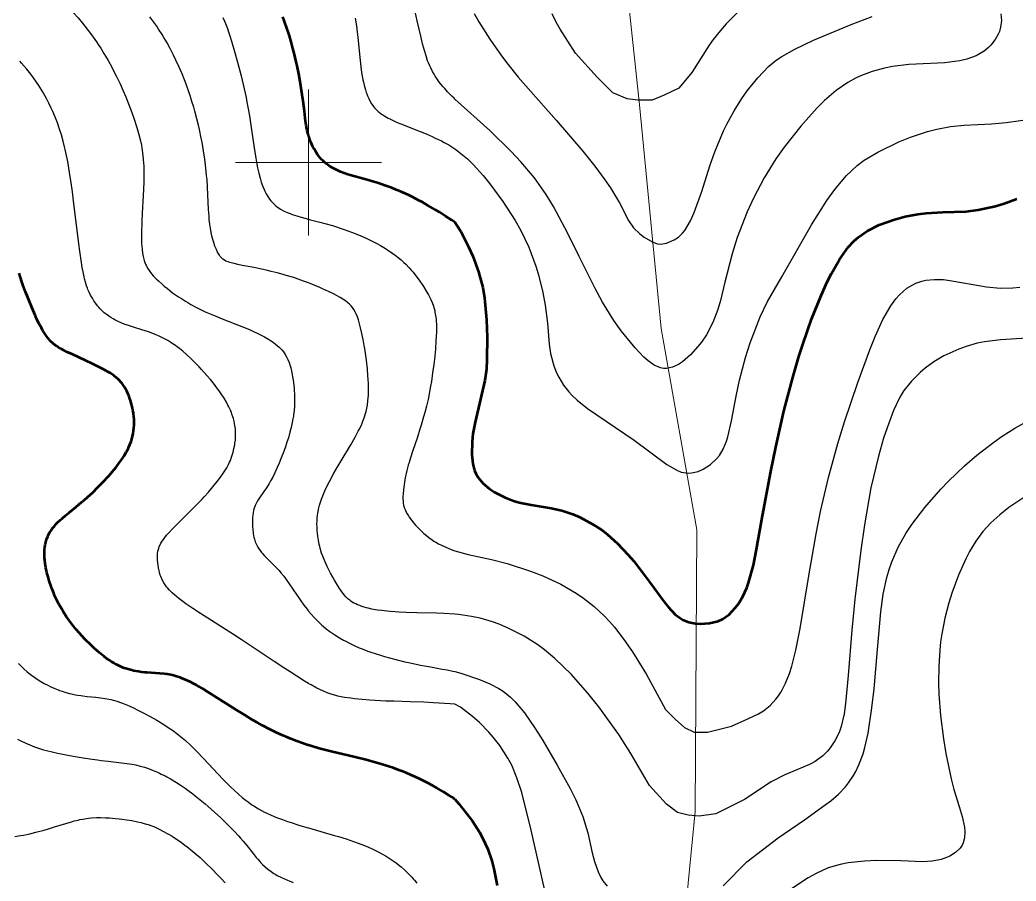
# Model space of a CAD drawing. Header units: metres. Extents: x 545098 to 555652, y 1854398 to 1862642.
# Drawn here: x 547881.3 to 548290.9, y 1858704.6 to 1859058.7 of the extents above; entities that cross this region are included whole.
import ezdxf

# ---------------------------------------------------------------- set-up
doc = ezdxf.new("R2010")
doc.units = ezdxf.units.M
doc.header["$LTSCALE"] = 6.8
for name, color, linetype, lineweight in [('1', 7, 'Continuous', 25), ('2', 7, 'Continuous', 53), ('34', 7, 'Continuous', 13), ('51', 7, 'Continuous', 13), ('60', 7, 'Continuous', 13)]:
    doc.layers.add(name, color=color, linetype=linetype, lineweight=lineweight)

msp = doc.modelspace()

# ---------------------------------------------------------------- linework, layer by layer
at = {"layer": '1'}
for points in [[(547879.9, 1859079.72), (547882.75, 1859078.2), (547884.65, 1859077.13), (547885.59, 1859076.58), (547886.99, 1859075.73), (547888.37, 1859074.85), (547889.72, 1859073.94), (547891.05, 1859072.99), (547893.2, 1859071.35), (547894.87, 1859069.97), (547896.09, 1859068.91), (547896.9, 1859068.18), (547898.48, 1859066.7), (547900.78, 1859064.4), (547902.28, 1859062.82), (547903.27, 1859061.74), (547905.21, 1859059.54), (547907.11, 1859057.29), (547908.05, 1859056.14)], [(548284.64, 1859061.17), (548284.85, 1859058.45), (548284.55, 1859055.65), (548284.05, 1859053.9), (548283.57, 1859052.77), (548282.3, 1859050.54), (548280.58, 1859048.34), (548279.54, 1859047.29), (548277.76, 1859045.81), (548274.54, 1859043.91), (548270.67, 1859042.53), (548267.8, 1859041.87), (548261.6, 1859041.07), (548246.79, 1859040.33), (548240.11, 1859039.53), (548236.77, 1859038.88), (548231.76, 1859037.5), (548227.3, 1859035.82), (548225.09, 1859034.79), (548221.79, 1859032.99), (548216.91, 1859029.67), (548212.13, 1859025.53), (548208.95, 1859022.34), (548202.43, 1859014.95), (548195.56, 1859006.31), (548192.15, 1859001.52), (548187.28, 1858993.76), (548182.93, 1858985.42), (548180.39, 1858979.78), (548176.28, 1858969.22), (548174.11, 1858962.48), (548171.17, 1858950.89), (548169.36, 1858943.34), (548168.28, 1858939.61), (548166.26, 1858934.23), (548163.62, 1858929.26), (548161.57, 1858926.22), (548160.1, 1858924.34), (548157.01, 1858920.94), (548153.79, 1858918.14), (548152.15, 1858917.03), (548149.67, 1858915.84), (548147.18, 1858915.34), (548145.93, 1858915.38), (548144.68, 1858915.63), (548142.17, 1858916.73), (548139.62, 1858918.53), (548137.89, 1858920.07), (548134.3, 1858923.8), (548128.56, 1858930.8), (548125.54, 1858935.07), (548120.87, 1858942.65), (548117.69, 1858948.56), (548111.31, 1858961.45), (548106.66, 1858970.91), (548100.74, 1858981.92), (548097.71, 1858986.84), (548092.84, 1858993.74), (548087.33, 1859000.33), (548083.32, 1859004.63), (548074.59, 1859013.16), (548060.2, 1859026.1), (548059.82, 1859026.44), (548058.92, 1859027.31), (548057.17, 1859029.12), (548056.02, 1859030.4), (548055.4, 1859031.12), (548054.45, 1859032.28), (548053.49, 1859033.54), (548053.02, 1859034.2), (548052.09, 1859035.58), (548051.64, 1859036.29), (548051, 1859037.39), (548050.21, 1859038.92), (548049.84, 1859039.72), (548049.31, 1859040.98), (548048.97, 1859041.88), (548048.31, 1859043.83), (548047.66, 1859046.03), (548046.92, 1859048.83), (548046.29, 1859051.4), (548044.71, 1859058.24), (548043.78, 1859062.07)], [(548068.09, 1859061.35), (548070.02, 1859057.84), (548074.47, 1859050.79), (548079.33, 1859043.87), (548081.95, 1859040.4), (548086.25, 1859035.07), (548101.78, 1859017.45), (548112.8, 1859004.68), (548117.71, 1858998.57), (548121.86, 1858992.98), (548124.18, 1858989.57), (548127.83, 1858983.49), (548131.6, 1858976.17), (548133.61, 1858973.23), (548136.16, 1858970.73), (548138.01, 1858969.33), (548141.49, 1858967.34), (548143.5, 1858966.61), (548144.67, 1858966.47), (548147.12, 1858966.88), (548150.29, 1858968.19), (548152.04, 1858969.37), (548153.8, 1858971.02), (548154.66, 1858972.05), (548157.07, 1858976.06), (548158.6, 1858979.49), (548161.64, 1858988.07), (548165, 1858998.68), (548166.98, 1859004.4), (548170.55, 1859013.05), (548171.94, 1859015.86), (548174.97, 1859021.29), (548178.2, 1859026.35), (548180.39, 1859029.46), (548184.66, 1859034.86), (548189.14, 1859039.54), (548192.26, 1859042.07), (548194.54, 1859043.62), (548199.95, 1859046.66), (548207.64, 1859050.28), (548223.16, 1859056.73), (548231.67, 1859060.08)], [(548177.19, 1859062.5), (548171.76, 1859057.05), (548169.35, 1859054.35), (548166.38, 1859050.6), (548164.77, 1859048.28), (548157.6, 1859037.08), (548152.18, 1859030.67), (548146.26, 1859027.71), (548141.33, 1859025.73), (548135.42, 1859025.73), (548130.98, 1859026.23), (548125.06, 1859028.69), (548118.66, 1859035.11), (548109.78, 1859044.97), (548103.51, 1859054.82), (548101.83, 1859057.69), (548100.19, 1859061.16)], [(547955.13, 1859013.59), (547954.72, 1859015.35), (547954.06, 1859018), (547953.22, 1859021.16), (547952.77, 1859022.75), (547952.05, 1859025.13), (547951.29, 1859027.52), (547950.89, 1859028.72), (547949.62, 1859032.3), (547948.94, 1859034.09), (547947.98, 1859036.48), (547946.71, 1859039.46), (547945.48, 1859042.13), (547944.46, 1859044.23), (547943.11, 1859046.84), (547941.82, 1859049.17), (547940.47, 1859051.49), (547939.77, 1859052.64), (547938.31, 1859054.92), (547937.56, 1859056.05), (547936.39, 1859057.74), (547934.77, 1859059.96)], [(547964.8, 1859059.72), (547965.46, 1859058.21), (547965.87, 1859057.2), (547966.64, 1859055.16), (547967.01, 1859054.13), (547967.69, 1859052.06), (547968.34, 1859049.96), (547969.58, 1859045.69), (547970.79, 1859041.3), (547972.26, 1859035.64), (547973.11, 1859032.14), (547973.52, 1859030.36), (547974.3, 1859026.74), (547974.67, 1859024.9), (547975.19, 1859022.1), (547975.68, 1859019.25), (547975.99, 1859017.33), (547976.57, 1859013.5), (547977.65, 1859006.07), (547978.2, 1859002.58), (547978.76, 1858999.34), (547979.06, 1858997.83), (547979.52, 1858995.72), (547980.07, 1858993.57), (547980.54, 1858992.01), (547981.17, 1858990.22), (547981.71, 1858988.92), (547981.99, 1858988.3), (547982.58, 1858987.16), (547983.2, 1858986.1), (547983.93, 1858985.02), (547984.56, 1858984.23), (547985.3, 1858983.41), (547985.69, 1858983.02), (547986.3, 1858982.47), (547986.61, 1858982.2), (547987.27, 1858981.69), (547987.96, 1858981.21), (547988.44, 1858980.91), (547989.47, 1858980.33), (547990.01, 1858980.05), (547991.16, 1858979.52), (547992.4, 1858979.02), (547993.28, 1858978.69), (547995.18, 1858978.07), (547996.93, 1858977.55), (548000, 1858976.73)], [(548019.22, 1859059.44), (548019.71, 1859056.23), (548020.04, 1859053.66), (548020.29, 1859051.51), (548020.73, 1859047.3), (548021.26, 1859041.95), (548021.53, 1859039.43), (548021.84, 1859037.05), (548022.35, 1859034), (548022.54, 1859033.09), (548022.84, 1859031.78), (548023.35, 1859029.94), (548023.73, 1859028.79), (548023.93, 1859028.24), (548024.25, 1859027.44), (548024.75, 1859026.29), (548025.37, 1859025.11), (548025.9, 1859024.21), (548026.41, 1859023.46), (548026.68, 1859023.09), (548027.1, 1859022.56), (548027.8, 1859021.79), (548028.59, 1859021.04), (548029.03, 1859020.67), (548029.99, 1859019.95), (548030.52, 1859019.59), (548031.38, 1859019.05), (548032.68, 1859018.32), (548033.39, 1859017.96), (548034.54, 1859017.4), (548036.49, 1859016.53), (548037.93, 1859015.93), (548045.86, 1859012.81), (548048.34, 1859011.79), (548050.85, 1859010.69), (548052.11, 1859010.11), (548054.6, 1859008.9), (548055.82, 1859008.25), (548057.62, 1859007.24), (548059.36, 1859006.18), (548060.2, 1859005.62), (548061.31, 1859004.82), (548065.31, 1859001.54), (548067.86, 1858999.12), (548071.85, 1858994.69), (548074.54, 1858991.33), (548079.86, 1858984.02), (548084.93, 1858976.25), (548087.3, 1858972.06), (548090.58, 1858965.18), (548093.42, 1858957.47), (548094.52, 1858953.88), (548096.33, 1858946.64), (548097.31, 1858941.36), (548098.18, 1858933.99), (548098.94, 1858925.33), (548099.48, 1858921.53), (548100.81, 1858916.49), (548101.99, 1858913.55), (548102.87, 1858911.76), (548104.82, 1858908.55), (548106.96, 1858905.74), (548108.19, 1858904.4), (548110.38, 1858902.34), (548114.76, 1858898.9), (548133.86, 1858885.85), (548147.35, 1858875.96), (548151.4, 1858873.51), (548153.26, 1858872.78), (548156.08, 1858872.35), (548157.41, 1858872.43), (548160.15, 1858873.05), (548162.24, 1858873.92), (548165.28, 1858875.84), (548167.77, 1858878.18), (548168.91, 1858879.63), (548170.48, 1858882.22), (548171.84, 1858885.42), (548172.44, 1858887.27)], [(547908.05, 1859056.14), (547909.44, 1859054.36), (547910.82, 1859052.53), (547912.86, 1859049.63), (547913.54, 1859048.62), (547914.55, 1859047.07), (547915.89, 1859044.9), (547916.56, 1859043.78), (547917.56, 1859042.04), (547919.06, 1859039.29), (547919.72, 1859038.01), (547921.04, 1859035.37), (547922.49, 1859032.32), (547923.61, 1859029.82), (547924.83, 1859026.98), (547926, 1859024.12), (547927.35, 1859020.58), (547928.33, 1859017.8), (547929.42, 1859014.45), (547930.24, 1859011.59), (547930.89, 1859008.9), (547931.25, 1859007.21), (547931.45, 1859006.12), (547931.78, 1859004.03), (547932.06, 1859001.56), (547932.2, 1858999.68), (547932.25, 1858998.77), (547932.29, 1858996.99), (547932.28, 1858994.13), (547932.21, 1858991.91), (547931.95, 1858986.37), (547931.57, 1858979.17), (547931.4, 1858975.64), (547931.28, 1858971.04), (547931.29, 1858968.82), (547931.37, 1858966.69), (547931.43, 1858965.66), (547931.55, 1858964.33), (547931.76, 1858962.74), (547932.01, 1858961.4), (547932.29, 1858960.28), (547932.45, 1858959.74), (547932.72, 1858958.95), (547933.02, 1858958.19), (547933.19, 1858957.82), (547933.82, 1858956.61), (547934.42, 1858955.67), (547934.75, 1858955.2), (547935.47, 1858954.26), (547936.29, 1858953.32), (547937.32, 1858952.24), (547938.24, 1858951.36), (547939.78, 1858949.98), (547940.62, 1858949.27), (547941.95, 1858948.18), (547944.13, 1858946.53), (547946.49, 1858944.88), (547947.73, 1858944.07), (547949.44, 1858943), (547950.32, 1858942.47), (547951.66, 1858941.7), (547953.72, 1858940.58), (547955.83, 1858939.52), (547957.26, 1858938.85), (547958.22, 1858938.42), (547961.59, 1858936.97), (547964.46, 1858935.81), (547972.54, 1858932.66), (547975.68, 1858931.35), (547977.13, 1858930.71), (547979.17, 1858929.75), (547981.05, 1858928.8), (547981.93, 1858928.32), (547983.57, 1858927.36), (547984.34, 1858926.87), (547985.42, 1858926.14), (547986.61, 1858925.25), (547987.16, 1858924.79), (547987.94, 1858924.09), (547989.01, 1858922.97), (547989.65, 1858922.18), (547989.96, 1858921.77), (547990.39, 1858921.12), (547990.92, 1858920.21), (547991.53, 1858918.99), (547992.01, 1858917.79), (547992.44, 1858916.5), (547992.7, 1858915.59), (547993.16, 1858913.67), (547993.47, 1858911.99), (547993.68, 1858910.6), (547993.93, 1858908.48), (547994.05, 1858907.06), (547994.2, 1858904.22), (547994.23, 1858902.36), (547994.22, 1858901.43), (547994.17, 1858900.04), (547994.02, 1858897.93), (547993.86, 1858896.49), (547993.76, 1858895.75), (547993.58, 1858894.63)], [(547945.28, 1858924.76), (547943.99, 1858925.64), (547943.35, 1858926.05), (547942.09, 1858926.82), (547940.84, 1858927.53), (547940.01, 1858927.96), (547938.36, 1858928.76), (547936.96, 1858929.36), (547936.03, 1858929.73), (547934.19, 1858930.4), (547931.47, 1858931.3), (547927.99, 1858932.37), (547926.33, 1858932.9), (547924.22, 1858933.64), (547923.2, 1858934.04), (547921.74, 1858934.67), (547920.33, 1858935.37), (547919.65, 1858935.74), (547918.76, 1858936.28), (547918.33, 1858936.56), (547917.69, 1858937), (547916.74, 1858937.71), (547916.02, 1858938.31), (547915.14, 1858939.12), (547914.37, 1858939.9), (547913.64, 1858940.72), (547913.28, 1858941.15), (547912.58, 1858942.05), (547911.76, 1858943.22), (547911.14, 1858944.21), (547910.41, 1858945.51), (547909.81, 1858946.73), (547909.32, 1858947.86), (547909.09, 1858948.45), (547908.76, 1858949.37), (547908.29, 1858950.83), (547907.9, 1858952.25), (547907.72, 1858953), (547907.27, 1858955.05), (547906.92, 1858956.87), (547906.58, 1858958.88), (547905.9, 1858963.54), (547905.51, 1858966.57), (547904.68, 1858973.34), (547903.51, 1858983.11), (547902.89, 1858988), (547902.24, 1858992.7), (547901.91, 1858994.93), (547901.3, 1858998.67), (547900.98, 1859000.43), (547900.49, 1859002.96), (547899.97, 1859005.36), (547899.7, 1859006.52), (547899.14, 1859008.76), (547898.38, 1859011.46), (547897.63, 1859013.8), (547896.73, 1859016.35), (547895.94, 1859018.37), (547894.8, 1859021.05), (547894.19, 1859022.39), (547893.22, 1859024.38), (547892.2, 1859026.36), (547891.67, 1859027.34), (547890.56, 1859029.29), (547889.09, 1859031.67), (547887.86, 1859033.53), (547886.24, 1859035.79), (547885.23, 1859037.11), (547884.19, 1859038.4), (547883.12, 1859039.65), (547882.02, 1859040.88), (547881.27, 1859041.68)], [(548172.44, 1858887.27), (548173.95, 1858893.87), (548175.91, 1858904.64), (548177.18, 1858910.61), (548179.68, 1858919.9), (548181.62, 1858925.97), (548185.68, 1858936.62), (548188.54, 1858942.64), (548194.54, 1858953.05), (548206.76, 1858974.46), (548213.12, 1858984.39), (548216.34, 1858988.88), (548221.07, 1858994.61), (548225.56, 1858998.84), (548228.44, 1859000.98), (548234.06, 1859004.33), (548242.67, 1859008.59), (548247.44, 1859010.51), (548254.53, 1859012.79), (548258.27, 1859013.73), (548263.94, 1859014.79), (548269.52, 1859015.35), (548280.83, 1859015.93), (548286.77, 1859016.44), (548298.57, 1859018.11)], [(548000, 1858950.55), (547997.95, 1858951.32), (547994.66, 1858952.46), (547993.37, 1858952.87), (547990.82, 1858953.65), (547989.56, 1858954.01), (547987.09, 1858954.67), (547984.68, 1858955.27), (547983.11, 1858955.64), (547980.05, 1858956.31), (547976.77, 1858956.96), (547972.77, 1858957.73), (547970.99, 1858958.1), (547969.39, 1858958.46), (547967.67, 1858958.93), (547966.89, 1858959.19), (547966.04, 1858959.54), (547965.39, 1858959.89), (547964.75, 1858960.33), (547964.31, 1858960.72), (547964.1, 1858960.94), (547963.71, 1858961.41), (547963.34, 1858961.94), (547963.1, 1858962.32), (547962.62, 1858963.2), (547962.14, 1858964.21), (547961.53, 1858965.68), (547960.99, 1858967.2), (547960.65, 1858968.33), (547960.25, 1858969.86), (547959.95, 1858971.2), (547959.63, 1858972.99), (547959.38, 1858974.74), (547959.18, 1858976.61), (547959.08, 1858977.92), (547958.9, 1858980.68), (547958.46, 1858989.84), (547958.25, 1858993.1), (547958.11, 1858994.75), (547957.82, 1858997.72), (547957.35, 1859001.47), (547956.83, 1859004.89), (547956.22, 1859008.35), (547955.88, 1859010.09), (547955.13, 1859013.59)], [(548000, 1858976.73), (548000.82, 1858976.51), (548004.65, 1858975.52), (548006.67, 1858974.98), (548009.8, 1858974.09), (548011.96, 1858973.43), (548013.05, 1858973.08), (548014.71, 1858972.52), (548017.69, 1858971.44), (548019.19, 1858970.85), (548021.44, 1858969.91), (548023.67, 1858968.92), (548024.78, 1858968.39), (548026.96, 1858967.3), (548028.03, 1858966.74), (548029.61, 1858965.86), (548031.66, 1858964.64), (548032.64, 1858964.01), (548034.08, 1858963.04), (548036.13, 1858961.54), (548036.78, 1858961.02), (548038.02, 1858959.97), (548039.2, 1858958.9), (548039.95, 1858958.18), (548041.37, 1858956.72), (548042.36, 1858955.63), (548042.98, 1858954.9), (548044.16, 1858953.45), (548044.71, 1858952.73), (548045.73, 1858951.32), (548046.67, 1858949.95), (548047.24, 1858949.07), (548048.27, 1858947.39), (548049.26, 1858945.66), (548049.69, 1858944.84), (548050.26, 1858943.68), (548050.8, 1858942.45), (548051.33, 1858941.02), (548051.61, 1858940.08), (548051.86, 1858939.14), (548051.99, 1858938.5), (548052.22, 1858937.19), (548052.41, 1858935.64), (548052.48, 1858934.81), (548052.55, 1858933.51), (548052.58, 1858931.63), (548052.57, 1858930.62), (548052.49, 1858928.43), (548052.4, 1858926.84), (548052.13, 1858923.29), (548051.73, 1858919.22), (548051.48, 1858917.02), (548051.03, 1858913.57), (548050.49, 1858909.99), (548050.19, 1858908.16), (548049.74, 1858905.71), (548049.12, 1858902.65), (548048.49, 1858899.92), (548047.8, 1858897.24), (548047.32, 1858895.49), (548046.3, 1858892.07), (548045.78, 1858890.4), (548044.73, 1858887.19), (548042.75, 1858881.27), (548041.9, 1858878.61), (548041.34, 1858876.75), (548041.01, 1858875.58), (548040.44, 1858873.39), (548039.78, 1858870.44), (548039.46, 1858868.68), (548039.28, 1858867.59), (548039.02, 1858865.58), (548038.84, 1858863.76), (548038.8, 1858862.91), (548038.8, 1858861.69), (548038.84, 1858860.91), (548038.96, 1858859.96), (548039.1, 1858859.21), (548039.36, 1858858.28), (548039.67, 1858857.43), (548040.05, 1858856.58), (548040.56, 1858855.61), (548041.04, 1858854.82), (548041.43, 1858854.23), (548042.31, 1858853.02), (548043.31, 1858851.79), (548044.04, 1858850.95), (548044.55, 1858850.39), (548045.64, 1858849.26), (548046.82, 1858848.1), (548047.46, 1858847.52), (548048.49, 1858846.64), (548049.62, 1858845.76), (548050.24, 1858845.32), (548051.58, 1858844.43), (548052.31, 1858843.99), (548053.48, 1858843.33), (548054.62, 1858842.74), (548056.16, 1858842.01), (548057.67, 1858841.35), (548059.32, 1858840.7)], [(548002.36, 1858949.62), (548000.6, 1858950.32), (548000, 1858950.55)], [(548059.32, 1858840.7), (548060.2, 1858840.38), (548065.59, 1858838.92), (548075.26, 1858836.77), (548081.63, 1858835.13), (548091.25, 1858832.06), (548096.29, 1858830.13), (548103.76, 1858826.69), (548110.08, 1858823.04), (548113.11, 1858820.96), (548117.5, 1858817.48), (548121.71, 1858813.5), (548123.76, 1858811.3), (548125.76, 1858808.96), (548129.6, 1858803.98), (548133.14, 1858798.87), (548138.99, 1858789.51), (548146.73, 1858775.2), (548150.68, 1858771.25), (548154.62, 1858767.8), (548158.56, 1858765.83), (548163.99, 1858765.83), (548173.85, 1858768.3), (548180.63, 1858771.27), (548185.03, 1858773.34), (548187.02, 1858774.6), (548189.75, 1858776.79), (548192.17, 1858779.4), (548193.27, 1858780.86), (548194.29, 1858782.44), (548196.12, 1858785.95), (548197.72, 1858789.96), (548198.67, 1858792.93), (548200.37, 1858799.63), (548202.09, 1858808.43), (548205.64, 1858830.11), (548208.66, 1858847.38), (548210.5, 1858856.55), (548213.75, 1858870.57), (548217.61, 1858884.47), (548220.39, 1858893.39), (548225.88, 1858909.65), (548230.73, 1858922.98), (548232.96, 1858928.52), (548236.18, 1858935.53), (548239.37, 1858941.07), (548241.53, 1858944.02), (548243, 1858945.68), (548246.04, 1858948.34), (548247.22, 1858949.13), (548249.65, 1858950.38), (548252.15, 1858951.25), (548253.83, 1858951.63), (548257.24, 1858952), (548261.1, 1858951.89), (548263.73, 1858951.57), (548269.28, 1858950.57), (548278.81, 1858948.89), (548284.3, 1858948.44), (548289.63, 1858948.51), (548292.41, 1858948.77)], [(548028.29, 1858816.06), (548026.72, 1858816.33), (548025.96, 1858816.48), (548024.52, 1858816.8), (548023.84, 1858816.97), (548022.85, 1858817.25), (548021.6, 1858817.65), (548021.02, 1858817.86), (548020.18, 1858818.2), (548019.39, 1858818.56), (548018.66, 1858818.94), (548017.97, 1858819.35), (548017.33, 1858819.77), (548016.93, 1858820.07), (548016.16, 1858820.7), (548015.29, 1858821.55), (548014.64, 1858822.29), (548014.32, 1858822.68), (548013.71, 1858823.49), (548013.11, 1858824.36), (548012.71, 1858824.96), (548011.9, 1858826.26), (548010.64, 1858828.38), (548010, 1858829.51), (548009.04, 1858831.28), (548008.11, 1858833.1), (548007.66, 1858834.02), (548006.8, 1858835.87), (548006.41, 1858836.79), (548005.86, 1858838.16), (548005.38, 1858839.5), (548004.91, 1858840.98), (548004.59, 1858842.14), (548004.38, 1858843.01), (548004.03, 1858844.75), (548003.77, 1858846.49), (548003.65, 1858847.66), (548003.58, 1858848.44), (548003.49, 1858850.04), (548003.47, 1858851.67), (548003.48, 1858852.5), (548003.56, 1858853.79), (548003.7, 1858855.13), (548003.79, 1858855.83), (548004.06, 1858857.26), (548004.22, 1858858.01), (548004.52, 1858859.17), (548005.02, 1858860.8), (548005.32, 1858861.66), (548005.82, 1858862.99), (548006.73, 1858865.11), (548007.83, 1858867.38), (548008.65, 1858868.97), (548010.45, 1858872.27), (548011.41, 1858873.96), (548013.41, 1858877.37), (548017.34, 1858884.01), (548019.1, 1858887.07), (548020.46, 1858889.57), (548021.07, 1858890.76), (548021.89, 1858892.5), (548022.38, 1858893.64), (548022.92, 1858895.07), (548023.46, 1858896.81), (548023.7, 1858897.7), (548024, 1858899.07), (548024.22, 1858900.34), (548024.43, 1858902.01), (548024.6, 1858904.43), (548024.64, 1858906.18), (548024.59, 1858909.02), (548024.5, 1858911.03), (548024.41, 1858912.41), (548024.17, 1858915.24), (548023.77, 1858918.85), (548023.38, 1858921.72), (548023.1, 1858923.6), (548022.9, 1858924.84), (548022.47, 1858927.23), (548021.95, 1858929.77), (548021.41, 1858932.09), (548021.14, 1858933.16), (548020.5, 1858935.3), (548020.06, 1858936.55), (548019.55, 1858937.79), (548019.12, 1858938.68), (548018.61, 1858939.58), (548018.01, 1858940.47), (548017.49, 1858941.12), (548016.8, 1858941.85), (548016.21, 1858942.39), (548015.9, 1858942.65), (548015.24, 1858943.15), (548014.54, 1858943.63), (548013, 1858944.57), (548011.53, 1858945.38), (548010.48, 1858945.93), (548008.21, 1858947.05), (548005.78, 1858948.17), (548004.66, 1858948.66), (548002.36, 1858949.62)], [(548302.03, 1858928.17), (548284.55, 1858927.09), (548277.91, 1858926.29), (548274.88, 1858925.71), (548270.39, 1858924.47), (548267.31, 1858923.35), (548261.22, 1858920.55), (548257.07, 1858918.11), (548253.53, 1858915.54), (548251.48, 1858913.78), (548247.93, 1858910.2), (548244.76, 1858906.25), (548243.15, 1858903.6), (548240.51, 1858898.04), (548237.84, 1858890.98), (548236.42, 1858886.68), (548234.29, 1858879.3), (548231.23, 1858866.24), (548228.57, 1858851.15), (548227.06, 1858840.61), (548224.65, 1858820.51), (548223.39, 1858807.82), (548221.83, 1858789.16), (548220.79, 1858777.68), (548220.16, 1858773.41), (548218.95, 1858768.19), (548218.1, 1858765.74), (548216.43, 1858762.24), (548214.48, 1858759.35), (548213.35, 1858758), (548211.48, 1858756.15), (548208.33, 1858753.82), (548206.02, 1858752.6), (548200.71, 1858750.4), (548195.89, 1858748.3), (548190.26, 1858745.37), (548179.27, 1858738.21), (548167.44, 1858732.29), (548160.54, 1858731.3), (548156.1, 1858731.79), (548151.66, 1858732.78), (548147.22, 1858736.23), (548140.14, 1858743.91), (548132.53, 1858757.1), (548127.52, 1858764.84), (548119.3, 1858776.22), (548114.79, 1858781.9), (548107.93, 1858789.71), (548101.31, 1858796.13), (548097.04, 1858799.66), (548094.22, 1858801.72), (548088.64, 1858805.26), (548082.4, 1858808.47), (548078.31, 1858810.19), (548075.65, 1858811.15), (548070.55, 1858812.66), (548067.01, 1858813.44), (548061.65, 1858814.26), (548060.2, 1858814.41), (548055.6, 1858814.63), (548052.58, 1858814.72), (548044.59, 1858814.89), (548040.11, 1858815.04), (548037.11, 1858815.18), (548035.64, 1858815.27), (548033.5, 1858815.44), (548031.09, 1858815.68), (548029.94, 1858815.82), (548028.29, 1858816.06)], [(548000, 1858785.88), (547998.36, 1858786.85), (547995.14, 1858788.83), (547992.4, 1858790.59), (547990.27, 1858791.98), (547985.86, 1858794.9), (547976.81, 1858800.98), (547972.33, 1858803.95), (547969.08, 1858806.06), (547955.57, 1858814.65), (547952.38, 1858816.72), (547949.57, 1858818.63), (547948.32, 1858819.52), (547946.64, 1858820.79), (547945.65, 1858821.59), (547945.04, 1858822.11), (547943.94, 1858823.1), (547942.77, 1858824.27), (547941.98, 1858825.17), (547941.63, 1858825.6), (547941.01, 1858826.45), (547940.48, 1858827.28), (547939.98, 1858828.19), (547939.65, 1858828.9), (547939.27, 1858829.81), (547939.06, 1858830.41), (547938.71, 1858831.62), (547938.56, 1858832.21), (547938.33, 1858833.4), (547938.16, 1858834.58), (547938.07, 1858835.35), (547937.95, 1858836.88), (547937.9, 1858837.88), (547937.92, 1858839.14), (547938.07, 1858840.3), (547938.27, 1858841.12), (547938.4, 1858841.54), (547938.64, 1858842.19), (547939.07, 1858843.1), (547939.33, 1858843.57), (547939.79, 1858844.32), (547940.32, 1858845.1), (547940.95, 1858845.93), (547941.66, 1858846.79), (547942.46, 1858847.7), (547944.25, 1858849.62), (547947.32, 1858852.71), (547951.77, 1858857.08), (547953.99, 1858859.32), (547956.13, 1858861.57), (547957.04, 1858862.56), (547958.8, 1858864.52), (547960.05, 1858865.96), (547961.79, 1858868.07), (547962.59, 1858869.09), (547964.06, 1858871.05), (547964.72, 1858871.99), (547965.61, 1858873.32), (547966.37, 1858874.58), (547967.08, 1858875.87), (547967.55, 1858876.85), (547967.86, 1858877.55), (547968.37, 1858878.88), (547968.77, 1858880.13), (547968.98, 1858880.92), (547969.33, 1858882.45), (547969.63, 1858883.95), (547969.75, 1858884.69), (547969.9, 1858885.83), (547970, 1858887), (547970.03, 1858887.61), (547970.02, 1858888.88), (547969.99, 1858889.55), (547969.91, 1858890.59), (547969.74, 1858891.91), (547969.62, 1858892.6), (547969.39, 1858893.69), (547969.1, 1858894.83), (547968.92, 1858895.42), (547968.51, 1858896.65), (547968.27, 1858897.29), (547967.86, 1858898.27), (547967.23, 1858899.64), (547966.88, 1858900.35), (547966.29, 1858901.45), (547965.28, 1858903.16), (547964.1, 1858904.96), (547963.24, 1858906.2), (547962.63, 1858907.03), (547961.34, 1858908.72), (547959.64, 1858910.85), (547958.21, 1858912.54), (547956, 1858915.01), (547955.01, 1858916.07), (547953.03, 1858918.1), (547951.58, 1858919.52), (547949.98, 1858920.99), (547948.26, 1858922.47), (547946.92, 1858923.54), (547945.93, 1858924.29), (547945.28, 1858924.76)], [(547993.58, 1858894.63), (547993.3, 1858893.09), (547992.85, 1858891.06), (547992.36, 1858889.14), (547991.71, 1858886.89), (547991.12, 1858885.01), (547990.47, 1858883.1), (547989.54, 1858880.53), (547989.06, 1858879.25), (547987.91, 1858876.43), (547987.13, 1858874.62), (547986.14, 1858872.48), (547985.25, 1858870.71), (547984.37, 1858869.11), (547983.8, 1858868.13), (547982.69, 1858866.35), (547981.65, 1858864.79), (547979.81, 1858862.15), (547979.05, 1858860.98), (547978.72, 1858860.41), (547978.29, 1858859.57), (547978.04, 1858859.02), (547977.89, 1858858.64), (547977.63, 1858857.9), (547977.37, 1858856.95), (547977.22, 1858856.17), (547977.05, 1858854.95), (547976.98, 1858854.11), (547976.95, 1858853.52), (547976.92, 1858852.29), (547976.96, 1858850.29), (547977.03, 1858849.24), (547977.22, 1858847.62), (547977.42, 1858846.53), (547977.54, 1858845.98), (547977.76, 1858845.16), (547978.11, 1858844.08), (547978.32, 1858843.54), (547978.67, 1858842.75), (547979.08, 1858841.97), (547979.54, 1858841.21), (547980.06, 1858840.48), (547980.62, 1858839.76), (547981.02, 1858839.28), (547981.88, 1858838.34), (547983.28, 1858836.91), (547985.29, 1858834.95), (547986.33, 1858833.91), (547987.9, 1858832.25), (547988.67, 1858831.36), (547989.82, 1858829.95), (547990.57, 1858828.97), (547992.05, 1858826.9), (547996.53, 1858820.32), (547998.09, 1858818.13), (547998.89, 1858817.06), (547999.86, 1858815.82), (548000, 1858815.65)], [(548170.41, 1858702.66), (548180.27, 1858712.52), (548193.09, 1858722.39), (548203.94, 1858729.79), (548212.43, 1858735.94), (548214.76, 1858737.69), (548217.95, 1858740.42), (548220.77, 1858743.38), (548222.05, 1858744.96), (548224.11, 1858748.02), (548225.04, 1858749.69), (548226.31, 1858752.39), (548227.99, 1858756.99), (548228.73, 1858759.58), (548230.04, 1858765.43), (548231.64, 1858775.88), (548232.51, 1858783.64), (548233.93, 1858799.81), (548235.3, 1858815.29), (548236.31, 1858822.54), (548237.75, 1858829.4), (548238.68, 1858832.67), (548239.77, 1858835.83), (548242.42, 1858841.84), (548245.61, 1858847.52), (548248.01, 1858851.16), (548253.34, 1858858.17), (548260, 1858865.79), (548263.14, 1858869.06), (548269.7, 1858875.33), (548274.79, 1858879.73), (548281.72, 1858885.11), (548285.19, 1858887.55), (548290.34, 1858890.81), (548295.35, 1858893.53)], [(548295.38, 1858863.11), (548287.96, 1858858.17), (548284.18, 1858855.2), (548280.57, 1858851.92), (548278.88, 1858850.16), (548277.29, 1858848.32), (548274.38, 1858844.4), (548271.78, 1858840.13), (548270.18, 1858837.07), (548267.22, 1858830.4), (548264.5, 1858822.96), (548263.27, 1858818.99), (548261.65, 1858812.77), (548260.37, 1858806.29), (548259.89, 1858802.98), (548259.52, 1858799.63), (548259.09, 1858792.86), (548259.05, 1858786.05), (548259.2, 1858781.53), (548259.87, 1858772.64), (548261.07, 1858763.08), (548262.05, 1858757.13)], [(548000, 1858815.65), (548001.12, 1858814.31), (548002.3, 1858813), (548003.53, 1858811.71), (548005.51, 1858809.86), (548006.2, 1858809.26), (548007.28, 1858808.37), (548008.8, 1858807.22), (548009.59, 1858806.65), (548010.82, 1858805.82), (548012.78, 1858804.6), (548014.43, 1858803.66), (548015.29, 1858803.2), (548016.62, 1858802.53), (548018.7, 1858801.54), (548020.88, 1858800.58), (548022.01, 1858800.12), (548024.35, 1858799.22), (548025.55, 1858798.78), (548027.41, 1858798.14), (548029.96, 1858797.33), (548031.27, 1858796.93), (548033.29, 1858796.36), (548036.4, 1858795.55), (548039.61, 1858794.8), (548041.78, 1858794.33), (548046.06, 1858793.46), (548050.14, 1858792.68), (548054.95, 1858791.81), (548056.96, 1858791.43), (548059.34, 1858790.95), (548060.2, 1858790.75), (548062.57, 1858790.08), (548070.3, 1858787.53), (548074.55, 1858785.78), (548078.29, 1858783.8), (548079.97, 1858782.71), (548083.05, 1858780.24), (548084.97, 1858778.34), (548088.76, 1858773.77), (548093.22, 1858767.3), (548096.27, 1858762.45), (548102.25, 1858752.33), (548107.62, 1858742.7), (548109.94, 1858738.07), (548112.77, 1858731.25), (548114.78, 1858724.52), (548116.67, 1858716.28), (548117.55, 1858712.74), (548119.04, 1858708.4), (548120.16, 1858706.08), (548120.97, 1858704.76), (548122.73, 1858702.54)], [(547880.71, 1858794.02), (547882.21, 1858792.61), (547882.94, 1858791.95), (547884.36, 1858790.71), (547885.06, 1858790.13), (547886.1, 1858789.31), (547887.84, 1858788.05), (547889.24, 1858787.13), (547889.94, 1858786.7), (547891.35, 1858785.89), (547892.78, 1858785.15), (547893.73, 1858784.68), (547895.68, 1858783.83), (547896.99, 1858783.3), (547897.66, 1858783.05), (547898.67, 1858782.7), (547900.21, 1858782.21), (547901.78, 1858781.77), (547902.58, 1858781.57), (547904.22, 1858781.22), (547905.05, 1858781.07), (547906.31, 1858780.88), (547907.17, 1858780.77), (547908.92, 1858780.58), (547912.55, 1858780.24), (547914.41, 1858780.03), (547916.3, 1858779.76), (547917.26, 1858779.58), (547918.71, 1858779.27), (547920.17, 1858778.89), (547921.15, 1858778.59), (547923.15, 1858777.9), (547924.16, 1858777.51), (547926.22, 1858776.64), (547928.35, 1858775.67), (547929.81, 1858774.96), (547932.82, 1858773.42), (547934.92, 1858772.3), (547937.64, 1858770.76), (547940.15, 1858769.24), (547942.73, 1858767.54), (547944.04, 1858766.62), (547945.8, 1858765.31), (547946.69, 1858764.62), (547948.02, 1858763.53), (547949.37, 1858762.38), (547951.4, 1858760.54), (547952.3, 1858759.68), (547954.11, 1858757.89), (547956.82, 1858755.09), (547964.77, 1858746.58), (547966.05, 1858745.26), (547967.92, 1858743.37), (547969.37, 1858741.97), (547971.15, 1858740.36), (547972.74, 1858739.01), (547974.32, 1858737.77), (547975.11, 1858737.17), (547976.71, 1858736.05), (547977.51, 1858735.52), (547979.36, 1858734.39), (547980.63, 1858733.68), (547981.92, 1858733), (547982.8, 1858732.57), (547984.62, 1858731.73), (547986.76, 1858730.84), (547989.24, 1858729.9), (547991.3, 1858729.18), (547992.87, 1858728.66), (547996.07, 1858727.65), (547999.33, 1858726.69), (548000, 1858726.5)], [(548097.8, 1858697.72), (548091.51, 1858725.56), (548087.67, 1858741.01), (548085.7, 1858747.13), (548083.53, 1858752.26), (548081.96, 1858755.23), (548078.62, 1858760.39), (548075.97, 1858763.81), (548074.13, 1858765.91), (548070.3, 1858769.77), (548067.35, 1858772.36), (548062.43, 1858776.1), (548060.2, 1858777.35), (548058.2, 1858777.5), (548051.41, 1858777.93), (548047.42, 1858778.15), (548041.83, 1858778.36), (548035.02, 1858778.54), (548031.75, 1858778.66), (548027.41, 1858778.88), (548025.26, 1858779.03), (548022.07, 1858779.29), (548018.96, 1858779.59), (548017.43, 1858779.77), (548014.75, 1858780.13), (548013.39, 1858780.38), (548011.98, 1858780.69), (548011.25, 1858780.88), (548009.73, 1858781.34), (548008.93, 1858781.61), (548007.68, 1858782.07), (548005.91, 1858782.82), (548004.96, 1858783.26), (548003.47, 1858783.99), (548001.04, 1858785.29), (548000.17, 1858785.78), (548000, 1858785.88)], [(547880.38, 1858763.03), (547881.66, 1858762.35), (547883.79, 1858761.32), (547885.47, 1858760.59), (547887.35, 1858759.86), (547888.59, 1858759.42), (547889.41, 1858759.15), (547891.03, 1858758.65), (547892.22, 1858758.31), (547894.56, 1858757.71), (547896.83, 1858757.21), (547898.29, 1858756.91), (547901.07, 1858756.39), (547903.27, 1858756), (547907.31, 1858755.32), (547910.97, 1858754.76), (547913.26, 1858754.44), (547914.74, 1858754.25), (547917.65, 1858753.91), (547922, 1858753.44), (547924.18, 1858753.17), (547926.38, 1858752.85), (547927.48, 1858752.65)], [(548262.05, 1858757.13), (548264.25, 1858746.68), (548265.38, 1858742.35), (548267.46, 1858735.34), (548268.7, 1858731.22), (548269.65, 1858726.79), (548269.82, 1858724.91), (548269.69, 1858722.4), (548269.16, 1858720.39), (548268.74, 1858719.45), (548267.87, 1858718.12), (548265.98, 1858716.32), (548263.65, 1858714.93), (548262.29, 1858714.33), (548260.05, 1858713.57), (548256.35, 1858712.82), (548252.38, 1858712.58), (548243.59, 1858712.9), (548233.67, 1858713.03), (548228.57, 1858712.83), (548221.9, 1858712.15), (548218.61, 1858711.51), (548213.7, 1858710.04), (548208.77, 1858707.82), (548205.38, 1858705.92), (548198.1, 1858701.16)], [(547927.48, 1858752.65), (547928.95, 1858752.36), (547930.81, 1858751.92), (547932.49, 1858751.44), (547934.18, 1858750.88), (547936.07, 1858750.16), (547937.58, 1858749.52), (547938.71, 1858749), (547939.47, 1858748.63), (547940.98, 1858747.87), (547941.73, 1858747.47), (547943.23, 1858746.63), (547945.7, 1858745.15), (547947.64, 1858743.89), (547949.25, 1858742.79), (547950.31, 1858742.04), (547952.4, 1858740.49), (547953.43, 1858739.69), (547955.46, 1858738.07), (547957.46, 1858736.4), (547958.77, 1858735.26), (547961.36, 1858732.96), (547963.91, 1858730.62), (547965.16, 1858729.43), (547966.99, 1858727.65), (547969.61, 1858724.98), (547971.25, 1858723.21), (547972.04, 1858722.33), (547973.17, 1858721.02), (547974.58, 1858719.29), (547977.2, 1858715.95), (547978.47, 1858714.37), (547979.11, 1858713.61), (547979.99, 1858712.62), (547980.43, 1858712.15), (547981.12, 1858711.45), (547982.19, 1858710.45), (547983.32, 1858709.52), (547984.64, 1858708.55), (547985.74, 1858707.82), (547986.59, 1858707.31), (547987.16, 1858706.99), (547988.91, 1858706.07), (547990.1, 1858705.52), (547991.29, 1858705.01), (547992.09, 1858704.69), (547993.68, 1858704.11)], [(547879.28, 1858722.9), (547881.6, 1858723.31), (547882.82, 1858723.55), (547885.34, 1858724.09), (547887.91, 1858724.71), (547891.35, 1858725.62), (547893.04, 1858726.11), (547895.5, 1858726.87), (547900.22, 1858728.36), (547902.53, 1858729.05), (547903.69, 1858729.36), (547905.23, 1858729.74), (547906, 1858729.91), (547907.17, 1858730.14), (547909.55, 1858730.49), (547910.76, 1858730.6), (547912.8, 1858730.72), (547914.45, 1858730.74), (547916.51, 1858730.7), (547918.15, 1858730.61), (547920.6, 1858730.41), (547922.2, 1858730.24), (547923.25, 1858730.11), (547925.32, 1858729.82), (547927.31, 1858729.5), (547929.73, 1858729.03), (547931.16, 1858728.69), (547931.88, 1858728.5), (547933.33, 1858728.08), (547934.06, 1858727.85), (547935.16, 1858727.46), (547936.66, 1858726.87), (547937.43, 1858726.54), (547938.61, 1858726), (547940.43, 1858725.08), (547941.93, 1858724.25), (547942.71, 1858723.8), (547943.89, 1858723.08), (547945.73, 1858721.89), (547947.63, 1858720.57), (547948.61, 1858719.85), (547950.63, 1858718.31), (547951.66, 1858717.48), (547953.24, 1858716.16), (547955.41, 1858714.27), (547958.23, 1858711.65), (547959.97, 1858709.95), (547962.99, 1858706.85), (547964.08, 1858705.69), (547965.73, 1858703.88)], [(548000, 1858726.5), (548010.19, 1858723.58), (548012.3, 1858722.95), (548015.42, 1858721.97), (548018.47, 1858720.95), (548019.97, 1858720.41), (548021.94, 1858719.67), (548024.35, 1858718.68), (548026.46, 1858717.74), (548028.1, 1858716.95), (548028.91, 1858716.54), (548030.1, 1858715.9), (548031.85, 1858714.9), (548033.56, 1858713.83), (548034.39, 1858713.27), (548036.03, 1858712.1), (548036.83, 1858711.48), (548038.02, 1858710.52), (548039.55, 1858709.17), (548040.29, 1858708.46), (548041.39, 1858707.36), (548042.46, 1858706.2), (548042.99, 1858705.6), (548043.5, 1858704.99), (548044.51, 1858703.72)]]:
    msp.add_lwpolyline(points, dxfattribs=at)
at = {"layer": '2'}
for points in [[(548000, 1859011.12), (547999.83, 1859011.68), (547999.46, 1859013.1), (547999.29, 1859013.88), (547999.01, 1859015.43), (547998.78, 1859017.07), (547998.31, 1859021.1), (547997.78, 1859025.25), (547997.42, 1859027.82), (547996.86, 1859031.36), (547996.53, 1859033.31), (547995.96, 1859036.44), (547995.28, 1859039.76), (547994.9, 1859041.49), (547994.06, 1859045.04), (547993.6, 1859046.86), (547992.84, 1859049.63), (547992.11, 1859052.11), (547991.72, 1859053.36), (547991.1, 1859055.24), (547990.11, 1859058.06), (547989.4, 1859059.93)], [(548060.2, 1858975.45), (548058.89, 1858976.34), (548056.33, 1858978.03), (548053.85, 1858979.61), (548052.24, 1858980.59), (548049.11, 1858982.43), (548046.85, 1858983.68), (548045.38, 1858984.46), (548042.55, 1858985.91), (548041.18, 1858986.57), (548038.55, 1858987.78), (548036.04, 1858988.86), (548034.45, 1858989.51), (548033.42, 1858989.91), (548031.43, 1858990.64), (548028.81, 1858991.54), (548026.85, 1858992.16), (548024.11, 1858992.96), (548017.17, 1858994.84), (548016.16, 1858995.14), (548014.71, 1858995.62), (548013.07, 1858996.23), (548012.29, 1858996.57), (548011.15, 1858997.1), (548010.06, 1858997.68), (548009.54, 1858997.99), (548008.53, 1858998.63), (548007.34, 1858999.51), (548006.44, 1859000.28), (548006.01, 1859000.68), (548005.39, 1859001.31), (548004.8, 1859001.97), (548004.23, 1859002.66), (548003.7, 1859003.38), (548002.86, 1859004.65), (548002.26, 1859005.71), (548001.83, 1859006.52), (548001.07, 1859008.18), (548000.84, 1859008.74), (548000.42, 1859009.85), (548000.05, 1859010.96), (548000, 1859011.12)], [(548060.2, 1858975.45), (548062.56, 1858971.66), (548065.73, 1858965.44), (548067.52, 1858961.48), (548069.93, 1858955.1), (548071.63, 1858948.71), (548072.38, 1858944.41), (548073.23, 1858935.42), (548073.47, 1858928.22), (548073.34, 1858919.05), (548073.1, 1858915.13), (548072.51, 1858910.44), (548070.67, 1858902.72), (548068.45, 1858893.34), (548067.59, 1858888.45), (548067.24, 1858885.37), (548067.11, 1858879.82), (548067.51, 1858876.23), (548068.25, 1858873.49), (548068.76, 1858872.24), (548069.74, 1858870.51), (548071.73, 1858868.13), (548074.38, 1858865.92), (548076.43, 1858864.57), (548080.87, 1858862.28), (548084.29, 1858861), (548086.62, 1858860.33), (548091.52, 1858859.32), (548099.7, 1858857.99), (548104.1, 1858856.96), (548108.6, 1858855.43), (548111.56, 1858854.18), (548117.08, 1858851.28), (548120.66, 1858848.89), (548122.85, 1858847.18), (548127.06, 1858843.35), (548131.42, 1858838.78), (548133.7, 1858836.15), (548137.23, 1858831.69), (548140.86, 1858826.68), (548145.6, 1858820.11), (548147.8, 1858817.34), (548150.8, 1858814.24), (548152.66, 1858812.8), (548153.87, 1858812.08), (548156.3, 1858811.08), (548159.12, 1858810.49), (548161.04, 1858810.36), (548164.83, 1858810.61), (548168.45, 1858811.49), (548170.23, 1858812.32), (548172.96, 1858814.28), (548175.47, 1858816.93), (548176.72, 1858818.61), (548178.53, 1858821.61), (548180.19, 1858825.22), (548180.94, 1858827.27), (548182.9, 1858834.49), (548184.08, 1858840.31), (548186.66, 1858854.78), (548190.09, 1858873.06), (548192.12, 1858882.97), (548195.47, 1858897.79), (548199.1, 1858911.68), (548201.62, 1858920.26), (548203.34, 1858925.66), (548206.81, 1858935.6), (548210.7, 1858945.37), (548213.27, 1858951.02), (548214.96, 1858954.39), (548218.27, 1858960.17), (548221.9, 1858965.18), (548224.38, 1858967.81), (548226.11, 1858969.32), (548229.86, 1858971.9), (548234.67, 1858974.35), (548238.12, 1858975.72), (548240.49, 1858976.52), (548245.26, 1858977.81), (548250.53, 1858978.76), (548253.96, 1858979.16), (548260.64, 1858979.57), (548270.36, 1858979.96), (548275.37, 1858980.52), (548282.39, 1858982.05), (548285.94, 1858983.15), (548291.19, 1858985.17)], [(547891.46, 1858840.78), (547891.58, 1858841.95), (547891.72, 1858842.88), (547891.97, 1858844.01), (547892.26, 1858845), (547892.75, 1858846.29), (547893.05, 1858846.93), (547893.54, 1858847.87), (547894.11, 1858848.78), (547894.43, 1858849.24), (547894.76, 1858849.68), (547895.48, 1858850.57), (547896.27, 1858851.44), (547896.83, 1858852.02), (547898.04, 1858853.17), (547898.67, 1858853.75), (547900.01, 1858854.9), (547901.41, 1858856.06), (547904.39, 1858858.47), (547906.71, 1858860.37), (547907.88, 1858861.37), (547910.22, 1858863.45), (547911.25, 1858864.41), (547913.28, 1858866.38), (547914.77, 1858867.9), (547916.22, 1858869.43), (547916.93, 1858870.21), (547917.96, 1858871.37), (547919.29, 1858872.91), (547920.84, 1858874.84), (547922.13, 1858876.54), (547923.07, 1858877.86), (547924.14, 1858879.49), (547925, 1858880.95), (547925.77, 1858882.39), (547926.11, 1858883.11), (547926.54, 1858884.08), (547927, 1858885.29), (547927.36, 1858886.38), (547927.63, 1858887.37), (547927.91, 1858888.62), (547928.09, 1858889.76), (547928.22, 1858890.92), (547928.29, 1858892.11), (547928.29, 1858893.32), (547928.24, 1858894.54), (547928.18, 1858895.37), (547927.98, 1858897.01), (547927.78, 1858898.24), (547927.62, 1858899.05), (547927.24, 1858900.65), (547926.78, 1858902.21), (547926.56, 1858902.88), (547926.07, 1858904.19), (547925.67, 1858905.12), (547925.25, 1858906.01), (547924.69, 1858907.06), (547924.43, 1858907.51), (547923.88, 1858908.35), (547923.31, 1858909.13), (547922.92, 1858909.63), (547922.09, 1858910.55), (547921.44, 1858911.18), (547920.99, 1858911.58), (547920.06, 1858912.34), (547919.58, 1858912.7), (547918.58, 1858913.38), (547917.53, 1858914.03), (547916.81, 1858914.45), (547915.3, 1858915.26), (547913.97, 1858915.95), (547911.18, 1858917.32), (547908.31, 1858918.66), (547902.75, 1858921.2), (547900.51, 1858922.25), (547899.46, 1858922.78), (547898.45, 1858923.33), (547897.96, 1858923.61), (547897.01, 1858924.19), (547896.55, 1858924.5), (547895.87, 1858924.99), (547895.01, 1858925.68), (547893.97, 1858926.65), (547893.38, 1858927.28), (547892.8, 1858927.96), (547892.24, 1858928.69), (547891.69, 1858929.47), (547890.64, 1858931.14), (547890.14, 1858932.04), (547889.15, 1858933.92), (547888.2, 1858935.92), (547887.58, 1858937.29), (547886.35, 1858940.12), (547884.52, 1858944.53), (547883.62, 1858946.85), (547882.73, 1858949.28), (547882.3, 1858950.54), (547881.45, 1858953.17), (547881.03, 1858954.55)], [(548000, 1858760.48), (547999.75, 1858760.56), (547997.46, 1858761.31), (547995.21, 1858762.11), (547992.76, 1858763.07), (547990.84, 1858763.87), (547989.43, 1858764.49), (547986.66, 1858765.77), (547983.97, 1858767.1), (547981.1, 1858768.61), (547978.9, 1858769.82), (547977.09, 1858770.85), (547973.62, 1858772.92), (547970.25, 1858775.01), (547963.48, 1858779.34), (547958.74, 1858782.32), (547956.34, 1858783.77), (547953.96, 1858785.13), (547952.8, 1858785.76), (547951.26, 1858786.55), (547949.4, 1858787.42), (547947.8, 1858788.09), (547947.28, 1858788.29), (547946.27, 1858788.63), (547945.28, 1858788.93), (547944.64, 1858789.1), (547943.38, 1858789.38), (547941.85, 1858789.65), (547940.64, 1858789.81), (547938.86, 1858789.97), (547933.54, 1858790.33), (547932.68, 1858790.41), (547931.38, 1858790.56), (547930.04, 1858790.75), (547928.02, 1858791.13), (547927.33, 1858791.29), (547926.3, 1858791.56), (547924.92, 1858791.98), (547924.22, 1858792.23), (547923.18, 1858792.63), (547922.13, 1858793.09), (547921.09, 1858793.61), (547920.04, 1858794.18), (547919, 1858794.8), (547918.31, 1858795.25), (547916.93, 1858796.2), (547915.9, 1858796.96), (547915.22, 1858797.49), (547913.87, 1858798.59), (547911.88, 1858800.35), (547910.57, 1858801.57), (547908.04, 1858804.11), (547905.64, 1858806.72), (547904.49, 1858808.06), (547902.82, 1858810.11), (547901.24, 1858812.22), (547900.49, 1858813.3), (547899.52, 1858814.77), (547899.05, 1858815.52), (547898.36, 1858816.67), (547897.38, 1858818.43), (547896.76, 1858819.63), (547896.36, 1858820.45), (547895.6, 1858822.1), (547895.24, 1858822.93), (547894.57, 1858824.62), (547894.14, 1858825.75), (547893.38, 1858828.02), (547892.89, 1858829.71), (547892.46, 1858831.39), (547892.27, 1858832.22), (547892.02, 1858833.45), (547891.72, 1858835.26), (547891.55, 1858836.65), (547891.49, 1858837.33), (547891.43, 1858838.34), (547891.41, 1858839.33), (547891.46, 1858840.78)], [(548060.2, 1858738.26), (548059.89, 1858738.51), (548059.61, 1858738.7), (548059.03, 1858739.09), (548057.86, 1858739.84), (548055.49, 1858741.27), (548052.55, 1858742.96), (548050.92, 1858743.87), (548048.62, 1858745.1), (548045.62, 1858746.62), (548043.79, 1858747.5), (548041.96, 1858748.33), (548040.14, 1858749.11), (548038.34, 1858749.84), (548037.14, 1858750.3), (548034.76, 1858751.16), (548032.99, 1858751.76), (548029.48, 1858752.86), (548026.01, 1858753.85), (548023.72, 1858754.45), (548019.19, 1858755.58), (548009.24, 1858757.95), (548004.43, 1858759.19), (548001.29, 1858760.09), (548000, 1858760.48)], [(548060.2, 1858738.26), (548061.91, 1858736.28), (548067.35, 1858729.21), (548070.25, 1858724.72), (548071.52, 1858722.41), (548073.67, 1858717.72), (548075.34, 1858712.91), (548076.24, 1858709.62), (548077.6, 1858702.79)]]:
    msp.add_lwpolyline(points, dxfattribs=at)
at = {"layer": '34'}
msp.add_lwpolyline([(548144.19, 1858501.66), (548150.81, 1858650.52), (548158.91, 1858733.18), (548159.64, 1858848.99), (548145.01, 1858931.8), (548136.12, 1859023.76), (548131.53, 1859066.06), (548132.29, 1859088.9), (548138.73, 1859137.72), (548150.62, 1859220.36), (548154.59, 1859257.14), (548158.53, 1859273.62), (548197.03, 1859370.8), (548202.54, 1859396.05), (548206.82, 1859420.37), (548207.09, 1859462.65), (548199.79, 1859506.81), (548183.14, 1859571.25), (548172.63, 1859643.12), (548174.33, 1859676.08)], dxfattribs=at)
at = {"layer": '51'}
msp.add_lwpolyline([(548172.63, 1859643.12), (548183.14, 1859571.25), (548199.79, 1859506.81), (548207.09, 1859462.65), (548206.82, 1859420.37), (548202.54, 1859396.05), (548197.03, 1859370.8), (548158.53, 1859273.62), (548154.59, 1859257.14), (548150.62, 1859220.36), (548138.73, 1859137.72), (548132.29, 1859088.9), (548131.53, 1859066.06), (548136.12, 1859023.76), (548145.01, 1858931.8), (548159.64, 1858848.99), (548158.91, 1858733.18), (548150.81, 1858650.52)], dxfattribs=at)
at = {"layer": '60'}
for p, q in [((548000, 1858970), (548000, 1859030)), ((548030, 1859000), (547970, 1859000))]:
    msp.add_line(p, q, dxfattribs=at)

doc.saveas('drawing.dxf')
